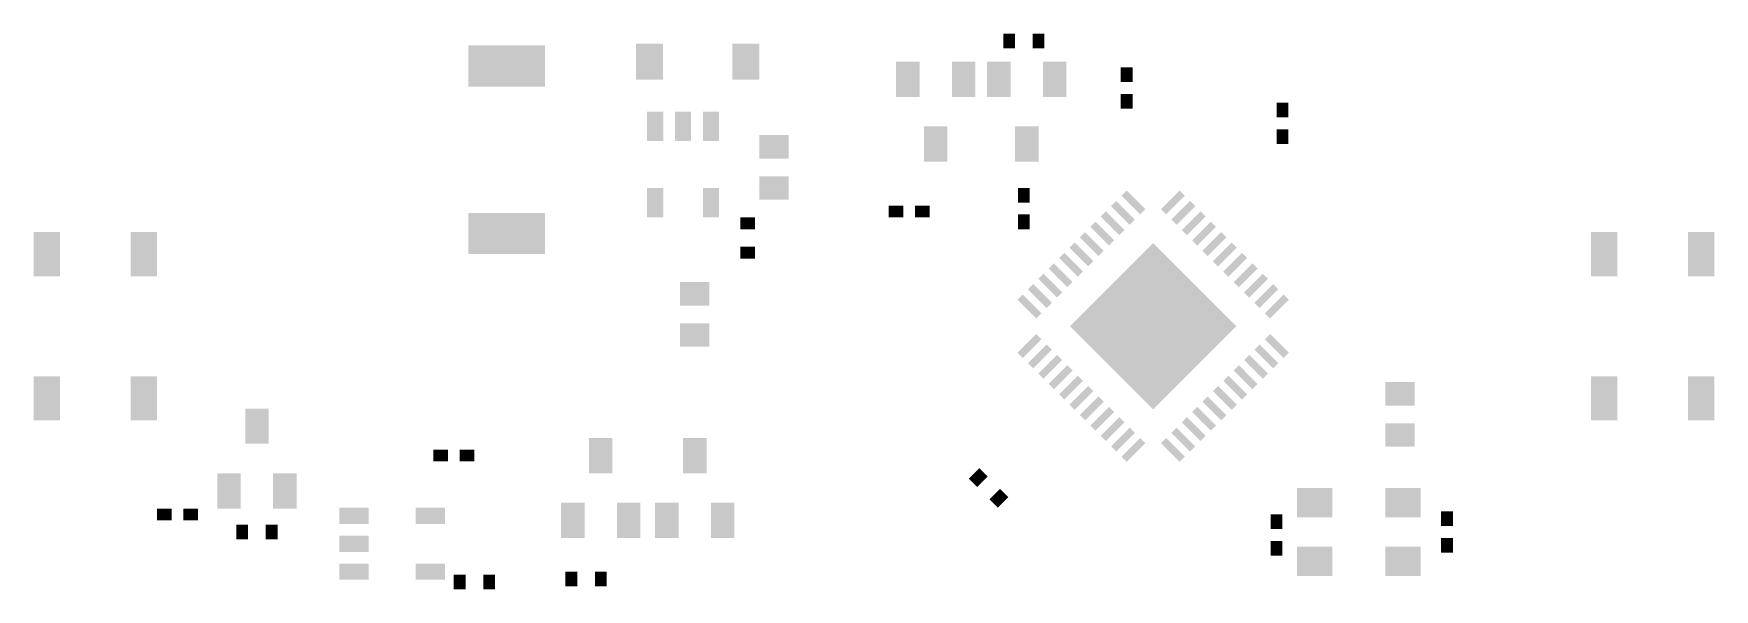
# Model space of a CAD drawing. Extents: x 1.4 to 58.6, y 2 to 20.9.
import ezdxf

# ---------------------------------------------------------------- set-up
doc = ezdxf.new("R2010")
doc.units = 0
doc.layers.add('32', color=253, linetype='CONTINUOUS')

# ---------------------------------------------------------------- blocks, each defined once
blk = doc.blocks.new('RECT')
blk.add_solid([(-0.5, -0.5), (0.5, -0.5), (-0.5, 0.5), (0.5, 0.5)])

msp = doc.modelspace()

# ---------------------------------------------------------------- block references
at = {"layer": '32'}
for p, xscale, yscale in [((22.36, 20), 0.915, 1.22), ((25.64, 20), 0.915, 1.22), ((17.5, 19.85), 2.6, 1.4), ((31.15, 19.4), 0.8, 1.2), ((33.05, 19.4), 0.8, 1.2), ((34.25, 19.4), 0.8, 1.2), ((36.15, 19.4), 0.8, 1.2), ((32.1, 17.2), 0.8, 1.2), ((35.2, 17.2), 0.8, 1.2), ((30.75, 14.9), 0.5, 0.4), ((31.65, 14.9), 0.5, 0.4), ((17.5, 14.15), 2.6, 1.4), ((15.25, 6.6), 0.5, 0.4), ((16.15, 6.6), 0.5, 0.4)]:
    msp.add_blockref('RECT', p, dxfattribs=dict(at, xscale=xscale, yscale=yscale))
for p, xscale, yscale, rotation in [((34.6, 20.7), 0.4, 0.5, 180), ((35.6, 20.7), 0.4, 0.5, 180), ((38.6, 19.55), 0.5, 0.4, 90), ((38.6, 18.65), 0.5, 0.4, 90), ((43.9, 18.35), 0.5, 0.4, 270), ((43.9, 17.45), 0.5, 0.4, 270), ((35.1, 15.45), 0.5, 0.4, 90), ((38.8283, 15.2073), 0.9, 0.25, 315), ((40.1718, 15.2073), 0.9, 0.25, 225), ((38.1211, 14.5002), 0.9, 0.25, 315), ((38.4747, 14.8537), 0.9, 0.25, 315), ((40.5253, 14.8537), 0.9, 0.25, 225), ((40.8789, 14.5002), 0.9, 0.25, 225), ((25.7, 14.5), 0.4, 0.5, 270), ((35.1, 14.55), 0.5, 0.4, 90), ((37.7676, 14.1466), 0.9, 0.25, 315), ((41.2324, 14.1466), 0.9, 0.25, 225), ((1.85, 13.45), 1.5, 0.9, 270), ((5.15, 13.45), 1.5, 0.9, 270), ((37.0605, 13.4395), 0.9, 0.25, 315), ((39.5, 11), 4, 4, 225), ((37.414, 13.7931), 0.9, 0.25, 315), ((41.586, 13.7931), 0.9, 0.25, 225), ((41.9395, 13.4395), 0.9, 0.25, 225), ((54.85, 13.45), 1.5, 0.9, 90), ((58.15, 13.45), 1.5, 0.9, 90), ((25.7, 13.5), 0.4, 0.5, 270), ((36.7069, 13.086), 0.9, 0.25, 315), ((42.2931, 13.086), 0.9, 0.25, 225), ((35.9998, 12.3789), 0.9, 0.25, 315), ((36.3534, 12.7324), 0.9, 0.25, 315), ((42.6466, 12.7324), 0.9, 0.25, 225), ((43.0002, 12.3789), 0.9, 0.25, 225), ((35.2927, 11.6718), 0.9, 0.25, 315), ((35.6463, 12.0253), 0.9, 0.25, 315), ((43.3537, 12.0253), 0.9, 0.25, 225), ((43.7073, 11.6718), 0.9, 0.25, 225), ((35.2927, 10.3282), 0.9, 0.25, 45), ((35.6463, 9.9747), 0.9, 0.25, 45), ((43.3537, 9.9747), 0.9, 0.25, 135), ((43.7073, 10.3282), 0.9, 0.25, 135), ((35.9998, 9.6211), 0.9, 0.25, 45), ((43.0002, 9.6211), 0.9, 0.25, 135), ((1.85, 8.55), 1.5, 0.9, 270), ((5.15, 8.55), 1.5, 0.9, 270), ((36.3534, 9.2676), 0.9, 0.25, 45), ((36.7069, 8.914), 0.9, 0.25, 45), ((42.2931, 8.914), 0.9, 0.25, 135), ((42.6466, 9.2676), 0.9, 0.25, 135), ((54.85, 8.55), 1.5, 0.9, 90), ((58.15, 8.55), 1.5, 0.9, 90), ((37.0605, 8.5605), 0.9, 0.25, 45), ((37.414, 8.2069), 0.9, 0.25, 45), ((41.586, 8.2069), 0.9, 0.25, 135), ((41.9395, 8.5605), 0.9, 0.25, 135), ((9, 7.6), 0.8, 1.2, 180), ((37.7676, 7.8534), 0.9, 0.25, 45), ((41.2324, 7.8534), 0.9, 0.25, 135), ((38.1211, 7.4998), 0.9, 0.25, 45), ((38.4747, 7.1463), 0.9, 0.25, 45), ((40.5253, 7.1463), 0.9, 0.25, 135), ((40.8789, 7.4998), 0.9, 0.25, 135), ((20.7, 6.6), 0.8, 1.2, 180), ((23.9, 6.6), 0.8, 1.2, 180), ((38.8283, 6.7927), 0.9, 0.25, 45), ((40.1718, 6.7927), 0.9, 0.25, 135), ((8.05, 5.4), 0.8, 1.2, 180), ((9.95, 5.4), 0.8, 1.2, 180), ((33.5464, 5.8536), 0.4, 0.5, 315), ((34.2536, 5.1464), 0.4, 0.5, 315), ((5.85, 4.6), 0.5, 0.4, 180), ((6.75, 4.6), 0.5, 0.4, 180), ((19.75, 4.4), 0.8, 1.2, 180), ((21.65, 4.4), 0.8, 1.2, 180), ((22.95, 4.4), 0.8, 1.2, 180), ((24.85, 4.4), 0.8, 1.2, 180), ((43.7, 4.35), 0.5, 0.4, 270), ((49.5, 4.45), 0.5, 0.4, 90), ((8.5, 4), 0.4, 0.5, 180), ((9.5, 4), 0.4, 0.5, 180), ((43.7, 3.45), 0.5, 0.4, 270), ((49.5, 3.55), 0.5, 0.4, 90), ((15.9, 2.3), 0.4, 0.5, 180), ((16.9, 2.3), 0.4, 0.5, 180), ((19.7, 2.4), 0.4, 0.5, 180), ((20.7, 2.4), 0.4, 0.5, 180)]:
    msp.add_blockref('RECT', p, dxfattribs=dict(at, xscale=xscale, yscale=yscale, rotation=rotation))
at = {"layer": '32', "xscale": 0.55}
for p in [(22.55, 17.8), (23.5, 17.8), (24.45, 17.8), (22.55, 15.2), (24.45, 15.2)]:
    msp.add_blockref('RECT', p, dxfattribs=at)
at = {"layer": '32'}
for p, xscale, rotation in [((26.6, 17.1), 0.8, 270), ((26.6, 15.7), 0.8, 270), ((23.9, 12.1), 0.8, 270), ((23.9, 10.7), 0.8, 270), ((47.9, 8.7), 0.8, 90), ((47.9, 7.3), 0.8, 90), ((45, 5), 1.2, 180), ((48, 5), 1.2, 180), ((12.3, 4.55), 0.55, 90), ((14.9, 4.55), 0.55, 90), ((12.3, 3.6), 0.55, 90), ((45, 3), 1.2, 180), ((48, 3), 1.2, 180), ((12.3, 2.65), 0.55, 90), ((14.9, 2.65), 0.55, 90)]:
    msp.add_blockref('RECT', p, dxfattribs=dict(at, xscale=xscale, rotation=rotation))

doc.saveas('drawing.dxf')
